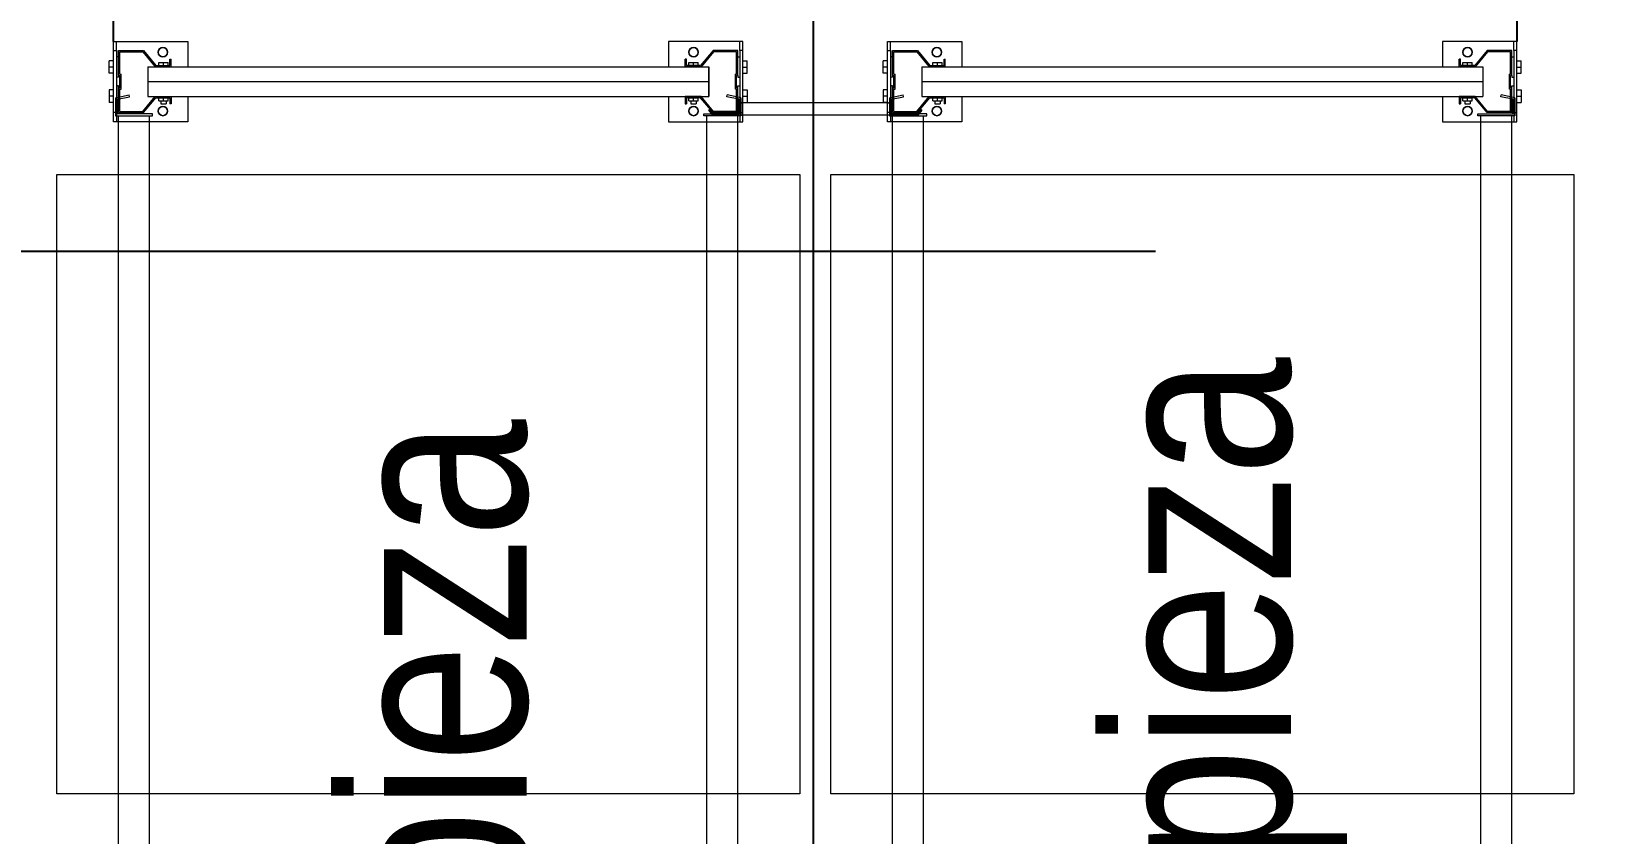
# Model space of a CAD drawing. Header units: metres. Extents: x 0 to 8715937, y -236336 to 216.
# Drawn here: x 121.385 to 123.947, y 66.791 to 68.085 of the extents above; entities that cross this region are included whole.
import ezdxf

# ---------------------------------------------------------------- set-up
doc = ezdxf.new("R2010")
doc.units = ezdxf.units.M
doc.header["$MEASUREMENT"] = 0
doc.linetypes.add('ACAD_ISO10W100', pattern=[18, 12, -3, 0, -3])
for name, color, linetype in [('0-BLOCK-EQUIPAMIENTO', 7, 'Continuous'), ('0-BLOCK-ESTRUCTURA', 7, 'Continuous'), ('AAA BAST', 5, 'Continuous'), ('AAA CONECT', 3, 'Continuous'), ('AAA LARG', 1, 'Continuous'), ('AAA PALLETS', 7, 'Continuous'), ('EJES', 251, 'ACAD_ISO10W100'), ('INSTALACIONES', 165, 'Continuous'), ('TEXTO', 7, 'Continuous')]:
    doc.layers.add(name, color=color, linetype=linetype)
doc.styles.add('AR', font='arial.ttf')

# ---------------------------------------------------------------- blocks, each defined once
blk = doc.blocks.new('DPM-ESTRUCTURA')
at = {"layer": 'EJES', "ltscale": 0.4}
for p, q in [((34.9278, 41.5801), (34.9278, 112.3301)), ((108.48, 67.7301), (16.48, 67.7301))]:
    blk.add_line(p, q, dxfattribs=at)
blk = doc.blocks.new('1A MODULO D FTE')
at = {"layer": 'AAA BAST', "lineweight": 5}
for points in [[(-0.012, 0.415), (-0.012, 0.417), (-0.002, 0.417), (-0.002, 0.44), (-0.026, 0.46), (-0.026, 0.5), (0.014, 0.5), (0.014, 0.498), (0.034, 0.498), (0.034, 0.5), (0.074, 0.5), (0.074, 0.46), (0.05, 0.44), (0.05, 0.417), (0.06, 0.417), (0.06, 0.415), (0.048, 0.415), (0.048, 0.4409), (0.072, 0.4609), (0.072, 0.498), (0.036, 0.498), (0.036, 0.496), (0.012, 0.496), (0.012, 0.498), (-0.024, 0.498), (-0.024, 0.4609), (0, 0.4409), (0, 0.415)], [(-0.012, -0.415), (-0.012, -0.417), (-0.002, -0.417), (-0.002, -0.44), (-0.026, -0.46), (-0.026, -0.5), (0.014, -0.5), (0.014, -0.498), (0.034, -0.498), (0.034, -0.5), (0.074, -0.5), (0.074, -0.46), (0.05, -0.44), (0.05, -0.417), (0.06, -0.417), (0.06, -0.415), (0.048, -0.415), (0.048, -0.4409), (0.072, -0.4609), (0.072, -0.498), (0.036, -0.498), (0.036, -0.496), (0.012, -0.496), (0.012, -0.498), (-0.024, -0.498), (-0.024, -0.4609), (0, -0.4409), (0, -0.415)], [(-0.012, -0.835), (-0.012, -0.833), (-0.002, -0.833), (-0.002, -0.81), (-0.026, -0.79), (-0.026, -0.75), (0.014, -0.75), (0.014, -0.752), (0.034, -0.752), (0.034, -0.75), (0.074, -0.75), (0.074, -0.79), (0.05, -0.81), (0.05, -0.833), (0.06, -0.833), (0.06, -0.835), (0.048, -0.835), (0.048, -0.8091), (0.072, -0.7891), (0.072, -0.752), (0.036, -0.752), (0.036, -0.754), (0.012, -0.754), (0.012, -0.752), (-0.024, -0.752), (-0.024, -0.7891), (0, -0.8091), (0, -0.835)], [(-0.012, -1.665), (-0.012, -1.667), (-0.002, -1.667), (-0.002, -1.69), (-0.026, -1.71), (-0.026, -1.75), (0.014, -1.75), (0.014, -1.748), (0.034, -1.748), (0.034, -1.75), (0.074, -1.75), (0.074, -1.71), (0.05, -1.69), (0.05, -1.667), (0.06, -1.667), (0.06, -1.665), (0.048, -1.665), (0.048, -1.6909), (0.072, -1.7109), (0.072, -1.748), (0.036, -1.748), (0.036, -1.746), (0.012, -1.746), (0.012, -1.748), (-0.024, -1.748), (-0.024, -1.7109), (0, -1.6909), (0, -1.665)]]:
    blk.add_hatch(color=251, dxfattribs=at).paths.add_polyline_path(points)
at = {"layer": 'AAA BAST', "color": 251, "lineweight": 5}
for p, q in [((0.0105, 0.5152), (-0.0095, 0.5152)), ((-0.0095, 0.5082), (-0.0095, 0.5152)), ((0.0005, 0.5082), (0.0005, 0.5152)), ((0.0105, 0.5082), (0.0105, 0.5152)), ((0.0375, 0.5152), (0.0575, 0.5152)), ((0.0375, 0.5082), (0.0375, 0.5152)), ((0.0475, 0.5082), (0.0475, 0.5152)), ((0.0575, 0.5082), (0.0575, 0.5152)), ((-0.041, 0.3882), (-0.041, 0.5082)), ((-0.041, 0.5082), (-0.026, 0.5082)), ((-0.026, 0.5032), (-0.041, 0.5032)), ((-0.026, 0.5032), (-0.026, 0.5082)), ((-0.026, 0.5082), (0.074, 0.5082)), ((0.074, 0.5032), (-0.026, 0.5032)), ((-0.026, 0.5), (0.014, 0.5)), ((-0.026, 0.5), (-0.026, 0.46)), ((-0.024, 0.498), (-0.024, 0.4609)), ((-0.024, 0.498), (0.012, 0.498)), ((-0.016, 0.5), (-0.016, 0.5032)), ((0.012, 0.498), (0.012, 0.496)), ((0.012, 0.496), (0.036, 0.496)), ((0.014, 0.5), (0.014, 0.498)), ((0.014, 0.5), (0.017, 0.5)), ((0.014, 0.498), (0.034, 0.498)), ((0.017, 0.5), (0.017, 0.5032)), ((0.031, 0.5), (0.031, 0.5032)), ((0.064, 0.5032), (0.031, 0.5032)), ((0.034, 0.5), (0.031, 0.5)), ((0.034, 0.5), (0.074, 0.5)), ((0.034, 0.5), (0.034, 0.498)), ((0.036, 0.498), (0.072, 0.498)), ((0.036, 0.498), (0.036, 0.496)), ((0.064, 0.5), (0.064, 0.5032)), ((0.072, 0.498), (0.072, 0.4609)), ((0.074, 0.5082), (0.074, 0.5032)), ((0.074, 0.5082), (0.089, 0.5082)), ((0.074, 0.5032), (0.089, 0.5032)), ((0.074, 0.5), (0.074, 0.46)), ((0.089, 0.5082), (0.089, 0.3882)), ((-0.026, 0.46), (-0.002, 0.44)), ((-0.024, 0.4609), (0, 0.4409)), ((-0.007, 0.436), (-0.002, 0.436)), ((-0.007, 0.421), (-0.007, 0.436)), ((-0.002, 0.44), (-0.002, 0.417)), ((-0.002, 0.421), (-0.002, 0.436)), ((0.024, 0.453), (0, 0.453)), ((0, -0.453), (0, 0.453)), ((0, 0.4409), (0, 0.415)), ((0.048, 0.453), (0.024, 0.453)), ((0.024, -0.453), (0.024, 0.453)), ((0.072, 0.4609), (0.048, 0.4409)), ((0.048, -0.453), (0.048, 0.453)), ((0.048, 0.4409), (0.048, 0.415)), ((0.074, 0.46), (0.05, 0.44)), ((0.05, 0.44), (0.05, 0.417)), ((0.05, 0.436), (0.055, 0.436)), ((0.055, 0.421), (0.055, 0.436)), ((-0.007, 0.4328), (-0.012, 0.4328)), ((-0.012, 0.4243), (-0.012, 0.4328)), ((-0.007, 0.4243), (-0.012, 0.4243)), ((-0.002, 0.417), (-0.012, 0.417)), ((-0.012, 0.415), (-0.012, 0.417)), ((0, 0.415), (-0.012, 0.415)), ((-0.007, 0.4285), (-0.002, 0.4285)), ((-0.007, 0.421), (-0.002, 0.421)), ((0.048, 0.415), (0.06, 0.415)), ((0.05, 0.4285), (0.055, 0.4285)), ((0.05, 0.421), (0.055, 0.421)), ((0.05, 0.417), (0.06, 0.417)), ((0.06, 0.417), (0.06, 0.415)), ((0, 0.3882), (-0.041, 0.3882)), ((0.089, 0.3882), (0.048, 0.3882)), ((0, -0.3882), (-0.041, -0.3882)), ((-0.041, -0.3882), (-0.041, -0.5082)), ((0.089, -0.3882), (0.048, -0.3882)), ((0.089, -0.5082), (0.089, -0.3882)), ((0, -0.415), (-0.012, -0.415)), ((-0.012, -0.415), (-0.012, -0.417)), ((-0.002, -0.417), (-0.012, -0.417)), ((-0.007, -0.4232), (-0.012, -0.4232)), ((-0.012, -0.4317), (-0.012, -0.4232)), ((-0.007, -0.4317), (-0.012, -0.4317)), ((-0.007, -0.4199), (-0.002, -0.4199)), ((-0.007, -0.4349), (-0.007, -0.4199)), ((-0.007, -0.4274), (-0.002, -0.4274)), ((-0.007, -0.4349), (-0.002, -0.4349)), ((-0.002, -0.44), (-0.002, -0.417)), ((-0.002, -0.4349), (-0.002, -0.4199)), ((0, -0.4409), (0, -0.415)), ((0.048, -0.4409), (0.048, -0.415)), ((0.048, -0.415), (0.06, -0.415)), ((0.05, -0.44), (0.05, -0.417)), ((0.05, -0.417), (0.06, -0.417)), ((0.05, -0.4199), (0.055, -0.4199)), ((0.05, -0.4274), (0.055, -0.4274)), ((0.05, -0.4349), (0.055, -0.4349)), ((0.055, -0.4349), (0.055, -0.4199)), ((0.06, -0.417), (0.06, -0.415)), ((-0.026, -0.46), (-0.002, -0.44)), ((-0.026, -0.5), (-0.026, -0.46)), ((-0.024, -0.4609), (0, -0.4409)), ((-0.024, -0.498), (-0.024, -0.4609)), ((0.024, -0.453), (0, -0.453)), ((0.048, -0.453), (0.024, -0.453)), ((0.072, -0.4609), (0.048, -0.4409)), ((0.074, -0.46), (0.05, -0.44)), ((0.072, -0.498), (0.072, -0.4609)), ((0.074, -0.5), (0.074, -0.46)), ((-0.026, -0.5032), (-0.041, -0.5032)), ((-0.041, -0.5082), (-0.026, -0.5082)), ((-0.026, -0.5), (0.014, -0.5)), ((0.074, -0.5032), (-0.026, -0.5032)), ((-0.026, -0.5032), (-0.026, -0.5082)), ((-0.026, -0.5082), (0.074, -0.5082)), ((-0.024, -0.498), (0.012, -0.498)), ((-0.016, -0.5), (-0.016, -0.5032)), ((-0.0095, -0.5082), (-0.0095, -0.5152)), ((0.0005, -0.5082), (0.0005, -0.5152)), ((0.0105, -0.5082), (0.0105, -0.5152)), ((0.012, -0.498), (0.012, -0.496)), ((0.012, -0.496), (0.036, -0.496)), ((0.014, -0.498), (0.034, -0.498)), ((0.014, -0.5), (0.014, -0.498)), ((0.014, -0.5), (0.017, -0.5)), ((0.017, -0.5), (0.017, -0.5032)), ((0.031, -0.5), (0.031, -0.5032)), ((0.034, -0.5), (0.031, -0.5)), ((0.064, -0.5032), (0.031, -0.5032)), ((0.034, -0.5), (0.034, -0.498)), ((0.034, -0.5), (0.074, -0.5)), ((0.036, -0.498), (0.036, -0.496)), ((0.036, -0.498), (0.072, -0.498)), ((0.0375, -0.5082), (0.0375, -0.5152)), ((0.0475, -0.5082), (0.0475, -0.5152)), ((0.0575, -0.5082), (0.0575, -0.5152)), ((0.064, -0.5), (0.064, -0.5032)), ((0.074, -0.5082), (0.074, -0.5032)), ((0.074, -0.5032), (0.089, -0.5032)), ((0.074, -0.5082), (0.089, -0.5082)), ((0.0105, -0.5152), (-0.0095, -0.5152)), ((0.0375, -0.5152), (0.0575, -0.5152)), ((-0.041, -0.8618), (-0.041, -0.7418)), ((-0.041, -0.7418), (-0.026, -0.7418)), ((-0.026, -0.7468), (-0.026, -0.7418)), ((-0.026, -0.7418), (0.074, -0.7418)), ((0.0105, -0.7348), (-0.0095, -0.7348)), ((-0.0095, -0.7418), (-0.0095, -0.7348)), ((0.0005, -0.7418), (0.0005, -0.7348)), ((0.0105, -0.7418), (0.0105, -0.7348)), ((0.0375, -0.7348), (0.0575, -0.7348)), ((0.0375, -0.7418), (0.0375, -0.7348)), ((0.0475, -0.7418), (0.0475, -0.7348)), ((0.0575, -0.7418), (0.0575, -0.7348)), ((0.074, -0.7418), (0.074, -0.7468)), ((0.074, -0.7418), (0.089, -0.7418)), ((0.089, -0.7418), (0.089, -0.8618)), ((-0.026, -0.7468), (-0.041, -0.7468)), ((0.074, -0.7468), (-0.026, -0.7468)), ((-0.026, -0.75), (0.014, -0.75)), ((-0.026, -0.75), (-0.026, -0.79)), ((-0.024, -0.752), (-0.024, -0.7891)), ((-0.024, -0.752), (0.012, -0.752)), ((-0.016, -0.75), (-0.016, -0.7468)), ((0.012, -0.752), (0.012, -0.754)), ((0.012, -0.754), (0.036, -0.754)), ((0.014, -0.75), (0.014, -0.752)), ((0.014, -0.75), (0.017, -0.75)), ((0.014, -0.752), (0.034, -0.752)), ((0.017, -0.75), (0.017, -0.7468)), ((0.031, -0.75), (0.031, -0.7468)), ((0.064, -0.7468), (0.031, -0.7468)), ((0.034, -0.75), (0.031, -0.75)), ((0.034, -0.75), (0.074, -0.75)), ((0.034, -0.75), (0.034, -0.752)), ((0.036, -0.752), (0.072, -0.752)), ((0.036, -0.752), (0.036, -0.754)), ((0.064, -0.75), (0.064, -0.7468)), ((0.072, -0.752), (0.072, -0.7891)), ((0.074, -0.7468), (0.089, -0.7468)), ((0.074, -0.75), (0.074, -0.79)), ((-0.026, -0.79), (-0.002, -0.81)), ((-0.024, -0.7891), (0, -0.8091)), ((0.072, -0.7891), (0.048, -0.8091)), ((0.074, -0.79), (0.05, -0.81)), ((-0.007, -0.8172), (-0.012, -0.8172)), ((-0.012, -0.8257), (-0.012, -0.8172)), ((-0.007, -0.814), (-0.002, -0.814)), ((-0.007, -0.829), (-0.007, -0.814)), ((-0.002, -0.81), (-0.002, -0.833)), ((-0.002, -0.829), (-0.002, -0.814)), ((0.024, -0.797), (0, -0.797)), ((0, -1.703), (0, -0.797)), ((0, -0.8091), (0, -0.835)), ((0.048, -0.797), (0.024, -0.797)), ((0.024, -1.703), (0.024, -0.797)), ((0.048, -1.703), (0.048, -0.797)), ((0.048, -0.8091), (0.048, -0.835)), ((0.05, -0.81), (0.05, -0.833)), ((0.05, -0.814), (0.055, -0.814)), ((0.055, -0.829), (0.055, -0.814)), ((-0.007, -0.8257), (-0.012, -0.8257)), ((-0.002, -0.833), (-0.012, -0.833)), ((-0.012, -0.835), (-0.012, -0.833)), ((0, -0.835), (-0.012, -0.835)), ((-0.007, -0.8215), (-0.002, -0.8215)), ((-0.007, -0.829), (-0.002, -0.829)), ((0.048, -0.835), (0.06, -0.835)), ((0.05, -0.8215), (0.055, -0.8215)), ((0.05, -0.829), (0.055, -0.829)), ((0.05, -0.833), (0.06, -0.833)), ((0.06, -0.833), (0.06, -0.835)), ((0, -0.8618), (-0.041, -0.8618)), ((0.089, -0.8618), (0.048, -0.8618)), ((0, -1.6382), (-0.041, -1.6382)), ((-0.041, -1.6382), (-0.041, -1.7582)), ((0.089, -1.6382), (0.048, -1.6382)), ((0.089, -1.7582), (0.089, -1.6382)), ((0, -1.665), (-0.012, -1.665)), ((-0.012, -1.665), (-0.012, -1.667)), ((0, -1.6909), (0, -1.665)), ((0.048, -1.6909), (0.048, -1.665)), ((0.048, -1.665), (0.06, -1.665)), ((0.06, -1.667), (0.06, -1.665)), ((-0.026, -1.71), (-0.002, -1.69)), ((-0.024, -1.7109), (0, -1.6909)), ((-0.002, -1.667), (-0.012, -1.667)), ((-0.007, -1.6732), (-0.012, -1.6732)), ((-0.012, -1.6817), (-0.012, -1.6732)), ((-0.007, -1.6817), (-0.012, -1.6817)), ((-0.007, -1.6699), (-0.002, -1.6699)), ((-0.007, -1.6849), (-0.007, -1.6699)), ((-0.007, -1.6774), (-0.002, -1.6774)), ((-0.007, -1.6849), (-0.002, -1.6849)), ((-0.002, -1.69), (-0.002, -1.667)), ((-0.002, -1.6849), (-0.002, -1.6699)), ((0.072, -1.7109), (0.048, -1.6909)), ((0.05, -1.69), (0.05, -1.667)), ((0.05, -1.667), (0.06, -1.667)), ((0.05, -1.6699), (0.055, -1.6699)), ((0.05, -1.6774), (0.055, -1.6774)), ((0.05, -1.6849), (0.055, -1.6849)), ((0.074, -1.71), (0.05, -1.69)), ((0.055, -1.6849), (0.055, -1.6699)), ((-0.026, -1.75), (-0.026, -1.71)), ((-0.024, -1.748), (-0.024, -1.7109)), ((0.024, -1.703), (0, -1.703)), ((0.048, -1.703), (0.024, -1.703)), ((0.072, -1.748), (0.072, -1.7109)), ((0.074, -1.75), (0.074, -1.71)), ((-0.026, -1.7532), (-0.041, -1.7532)), ((-0.041, -1.7582), (-0.026, -1.7582)), ((-0.026, -1.75), (0.014, -1.75)), ((0.074, -1.7532), (-0.026, -1.7532)), ((-0.026, -1.7532), (-0.026, -1.7582)), ((-0.026, -1.7582), (0.074, -1.7582)), ((-0.024, -1.748), (0.012, -1.748)), ((-0.016, -1.75), (-0.016, -1.7532)), ((-0.0095, -1.7582), (-0.0095, -1.7652)), ((0.0105, -1.7652), (-0.0095, -1.7652)), ((0.0005, -1.7582), (0.0005, -1.7652)), ((0.0105, -1.7582), (0.0105, -1.7652)), ((0.012, -1.748), (0.012, -1.746)), ((0.012, -1.746), (0.036, -1.746)), ((0.014, -1.748), (0.034, -1.748)), ((0.014, -1.75), (0.014, -1.748)), ((0.014, -1.75), (0.017, -1.75)), ((0.017, -1.75), (0.017, -1.7532)), ((0.031, -1.75), (0.031, -1.7532)), ((0.034, -1.75), (0.031, -1.75)), ((0.064, -1.7532), (0.031, -1.7532)), ((0.034, -1.75), (0.034, -1.748)), ((0.034, -1.75), (0.074, -1.75)), ((0.036, -1.748), (0.036, -1.746)), ((0.036, -1.748), (0.072, -1.748)), ((0.0375, -1.7582), (0.0375, -1.7652)), ((0.0375, -1.7652), (0.0575, -1.7652)), ((0.0475, -1.7582), (0.0475, -1.7652)), ((0.0575, -1.7582), (0.0575, -1.7652)), ((0.064, -1.75), (0.064, -1.7532)), ((0.074, -1.7582), (0.074, -1.7532)), ((0.074, -1.7532), (0.089, -1.7532)), ((0.074, -1.7582), (0.089, -1.7582))]:
    blk.add_line(p, q, dxfattribs=at)
for centre in [(-0.0235, 0.4285), (0.0715, 0.4285), (-0.0235, -0.4285), (0.0715, -0.4285), (-0.0235, -0.8215), (0.0715, -0.8215), (-0.0235, -1.6785), (0.0715, -1.6785)]:
    blk.add_circle(centre, 0.0075, dxfattribs=at)
at = {"layer": 'AAA CONECT', "color": 251, "lineweight": 5}
for p, q in [((-0.0223, -0.4527), (-0.03, -0.4591)), ((-0.021, -0.4542), (-0.028, -0.46)), ((-0.028, -0.5016), (-0.028, -0.46)), ((-0.0223, -0.4527), (-0.021, -0.4542)), ((-0.028, -0.5016), (-0.015, -0.5016)), ((-0.01, -0.5066), (-0.015, -0.5016)), ((-0.028, -0.7484), (-0.028, -0.79)), ((-0.028, -0.7484), (-0.015, -0.7484)), ((-0.01, -0.7434), (-0.015, -0.7484)), ((-0.0223, -0.7973), (-0.03, -0.7909)), ((-0.021, -0.7958), (-0.028, -0.79)), ((-0.0223, -0.7973), (-0.021, -0.7958))]:
    blk.add_line(p, q, dxfattribs=at)
at = {"layer": 'AAA CONECT', "color": 251, "lineweight": 5, "ltscale": 0.21}
for p, q in [((-0.03, -0.4591), (-0.03, -0.7909)), ((-0.01, -0.5066), (-0.01, -0.7434))]:
    blk.add_line(p, q, dxfattribs=at)
at = {"layer": 'AAA LARG', "color": 251, "lineweight": 5}
for p, q in [((-2.321, 0.5), (-0.031, 0.5)), ((-0.002, 0.505), (-0.031, 0.505)), ((-0.031, 0.505), (-0.031, 0.445)), ((-0.0278, 0.445), (-0.0278, 0.5018)), ((-0.0278, 0.5018), (-0.0046, 0.5018)), ((-0.0046, 0.5018), (-0.0004, 0.4822)), ((-0.002, 0.505), (0.0027, 0.4829)), ((-0.0004, 0.4822), (0.0027, 0.4829)), ((-2.321, 0.45), (-0.031, 0.45)), ((-0.031, 0.445), (-0.0278, 0.445)), ((-2.321, -0.45), (-0.031, -0.45)), ((-0.031, -0.505), (-0.031, -0.445)), ((-0.031, -0.445), (-0.0278, -0.445)), ((-0.0278, -0.445), (-0.0278, -0.5018)), ((-0.0046, -0.5018), (-0.0004, -0.4822)), ((-0.002, -0.505), (0.0027, -0.4829)), ((-0.0004, -0.4822), (0.0027, -0.4829)), ((-2.321, -0.5), (-0.031, -0.5)), ((-0.002, -0.505), (-0.031, -0.505)), ((-0.0278, -0.5018), (-0.0046, -0.5018)), ((-2.321, -0.75), (-0.031, -0.75)), ((-0.002, -0.745), (-0.031, -0.745)), ((-0.031, -0.745), (-0.031, -0.805)), ((-0.0278, -0.805), (-0.0278, -0.7482)), ((-0.0278, -0.7482), (-0.0046, -0.7482)), ((-0.0046, -0.7482), (-0.0004, -0.7678)), ((-0.002, -0.745), (0.0027, -0.7671)), ((-0.0004, -0.7678), (0.0027, -0.7671)), ((-2.321, -0.8), (-0.031, -0.8)), ((-0.031, -0.805), (-0.0278, -0.805)), ((-2.321, -1.7), (-0.031, -1.7)), ((-0.031, -1.755), (-0.031, -1.695)), ((-0.031, -1.695), (-0.0278, -1.695)), ((-0.0278, -1.695), (-0.0278, -1.7518)), ((-0.0046, -1.7518), (-0.0004, -1.7322)), ((-0.002, -1.755), (0.0027, -1.7329)), ((-0.0004, -1.7322), (0.0027, -1.7329)), ((-2.321, -1.75), (-0.031, -1.75)), ((-0.002, -1.755), (-0.031, -1.755)), ((-0.0278, -1.7518), (-0.0046, -1.7518))]:
    blk.add_line(p, q, dxfattribs=at)
at = {"layer": 'AAA PALLETS', "color": 251, "lineweight": 5, "ltscale": 0.21}
for p, q in [((-0.126, 0.6), (-1.126, 0.6)), ((-1.126, 0.6), (-1.126, -0.6)), ((-0.126, -0.6), (-0.126, 0.6)), ((-1.126, -0.6), (-0.126, -0.6)), ((-0.126, -0.65), (-1.126, -0.65)), ((-1.126, -0.65), (-1.126, -1.85)), ((-0.126, -1.85), (-0.126, -0.65)), ((-1.126, -1.85), (-0.126, -1.85))]:
    blk.add_line(p, q, dxfattribs=at)
blk = doc.blocks.new('DPM-EQUIPAMIENTO')
at = {"layer": 'INSTALACIONES', "ltscale": 0.1}
for p, q in [((33.7974, 68.0693), (33.7974, 69.0693)), ((36.0638, 69.0693), (36.0638, 68.0693))]:
    blk.add_line(p, q, dxfattribs=at)
at = {"layer": 'AAA BAST', "xscale": -1, "rotation": 270}
blk.add_blockref('1A MODULO D FTE', (35.5556, 67.9803), dxfattribs=at)

msp = doc.modelspace()

# ---------------------------------------------------------------- hatches: boundary and pattern name
at = {"layer": 'AAA BAST', "lineweight": 5}
for points in [[(121.6106, 67.9683), (121.6086, 67.9683), (121.6086, 67.9783), (121.5856, 67.9783), (121.5656, 67.9543), (121.5256, 67.9543), (121.5256, 67.9943), (121.5276, 67.9943), (121.5276, 68.0143), (121.5256, 68.0143), (121.5256, 68.0543), (121.5656, 68.0543), (121.5856, 68.0303), (121.6086, 68.0303), (121.6086, 68.0403), (121.6106, 68.0403), (121.6106, 68.0283), (121.5846, 68.0283), (121.5646, 68.0523), (121.5276, 68.0523), (121.5276, 68.0163), (121.5296, 68.0163), (121.5296, 67.9923), (121.5276, 67.9923), (121.5276, 67.9563), (121.5646, 67.9563), (121.5846, 67.9803), (121.6106, 67.9803)], [(122.4406, 67.9683), (122.4426, 67.9683), (122.4426, 67.9783), (122.4656, 67.9783), (122.4856, 67.9543), (122.5256, 67.9543), (122.5256, 67.9943), (122.5236, 67.9943), (122.5236, 68.0143), (122.5256, 68.0143), (122.5256, 68.0543), (122.4856, 68.0543), (122.4656, 68.0303), (122.4426, 68.0303), (122.4426, 68.0403), (122.4406, 68.0403), (122.4406, 68.0283), (122.4665, 68.0283), (122.4865, 68.0523), (122.5236, 68.0523), (122.5236, 68.0163), (122.5216, 68.0163), (122.5216, 67.9923), (122.5236, 67.9923), (122.5236, 67.9563), (122.4865, 67.9563), (122.4665, 67.9803), (122.4406, 67.9803)], [(122.8606, 67.9683), (122.8586, 67.9683), (122.8586, 67.9783), (122.8356, 67.9783), (122.8156, 67.9543), (122.7756, 67.9543), (122.7756, 67.9943), (122.7776, 67.9943), (122.7776, 68.0143), (122.7756, 68.0143), (122.7756, 68.0543), (122.8156, 68.0543), (122.8356, 68.0303), (122.8586, 68.0303), (122.8586, 68.0403), (122.8606, 68.0403), (122.8606, 68.0283), (122.8346, 68.0283), (122.8146, 68.0523), (122.7776, 68.0523), (122.7776, 68.0163), (122.7796, 68.0163), (122.7796, 67.9923), (122.7776, 67.9923), (122.7776, 67.9563), (122.8146, 67.9563), (122.8346, 67.9803), (122.8606, 67.9803)], [(123.6906, 67.9683), (123.6926, 67.9683), (123.6926, 67.9783), (123.7156, 67.9783), (123.7356, 67.9543), (123.7756, 67.9543), (123.7756, 67.9943), (123.7736, 67.9943), (123.7736, 68.0143), (123.7756, 68.0143), (123.7756, 68.0543), (123.7356, 68.0543), (123.7156, 68.0303), (123.6926, 68.0303), (123.6926, 68.0403), (123.6906, 68.0403), (123.6906, 68.0283), (123.7165, 68.0283), (123.7365, 68.0523), (123.7736, 68.0523), (123.7736, 68.0163), (123.7716, 68.0163), (123.7716, 67.9923), (123.7736, 67.9923), (123.7736, 67.9563), (123.7365, 67.9563), (123.7165, 67.9803), (123.6906, 67.9803)]]:
    msp.add_hatch(color=251, dxfattribs=at).paths.add_polyline_path(points)

# ---------------------------------------------------------------- linework, layer by layer
at = {"layer": 'AAA BAST', "color": 251, "lineweight": 5}
for p, q in [((121.5174, 68.0543), (121.5174, 68.0693)), ((121.5174, 68.0693), (121.6374, 68.0693)), ((121.5174, 67.9543), (121.5174, 68.0543)), ((121.5174, 68.0543), (121.5224, 68.0543)), ((121.5224, 68.0543), (121.5224, 68.0693)), ((121.5224, 68.0543), (121.5224, 67.9543)), ((121.5256, 68.0143), (121.5256, 68.0543)), ((121.5256, 68.0543), (121.5656, 68.0543)), ((121.5276, 68.0523), (121.5646, 68.0523)), ((121.5276, 68.0163), (121.5276, 68.0523)), ((121.5646, 68.0523), (121.5846, 68.0283)), ((121.5656, 68.0543), (121.5856, 68.0303)), ((121.6374, 68.0693), (121.6374, 68.0283)), ((122.5338, 68.0693), (122.4138, 68.0693)), ((122.4138, 68.0693), (122.4138, 68.0283)), ((122.4856, 68.0543), (122.4656, 68.0303)), ((122.4865, 68.0523), (122.4665, 68.0283)), ((122.5256, 68.0543), (122.4856, 68.0543)), ((122.5236, 68.0523), (122.4865, 68.0523)), ((122.5236, 68.0163), (122.5236, 68.0523)), ((122.5256, 68.0143), (122.5256, 68.0543)), ((122.5288, 68.0543), (122.5288, 68.0693)), ((122.5288, 68.0543), (122.5288, 67.9543)), ((122.5338, 68.0543), (122.5288, 68.0543)), ((122.5338, 68.0543), (122.5338, 68.0693)), ((122.5338, 67.9543), (122.5338, 68.0543)), ((122.7674, 68.0543), (122.7674, 68.0693)), ((122.7674, 68.0693), (122.8874, 68.0693)), ((122.7674, 67.9543), (122.7674, 68.0543)), ((122.7674, 68.0543), (122.7724, 68.0543)), ((122.7724, 68.0543), (122.7724, 68.0693)), ((122.7724, 68.0543), (122.7724, 67.9543)), ((122.7756, 68.0143), (122.7756, 68.0543)), ((122.7756, 68.0543), (122.8156, 68.0543)), ((122.7776, 68.0523), (122.8146, 68.0523)), ((122.7776, 68.0163), (122.7776, 68.0523)), ((122.8146, 68.0523), (122.8346, 68.0283)), ((122.8156, 68.0543), (122.8356, 68.0303)), ((122.8874, 68.0693), (122.8874, 68.0283)), ((123.7838, 68.0693), (123.6638, 68.0693)), ((123.6638, 68.0693), (123.6638, 68.0283)), ((123.7356, 68.0543), (123.7156, 68.0303)), ((123.7365, 68.0523), (123.7165, 68.0283)), ((123.7756, 68.0543), (123.7356, 68.0543)), ((123.7736, 68.0523), (123.7365, 68.0523)), ((123.7736, 68.0163), (123.7736, 68.0523)), ((123.7756, 68.0143), (123.7756, 68.0543)), ((123.7788, 68.0543), (123.7788, 68.0693)), ((123.7788, 68.0543), (123.7788, 67.9543)), ((123.7838, 68.0543), (123.7788, 68.0543)), ((123.7838, 68.0543), (123.7838, 68.0693)), ((123.7838, 67.9543), (123.7838, 68.0543)), ((121.5104, 68.0178), (121.5104, 68.0378)), ((121.5174, 68.0378), (121.5104, 68.0378)), ((121.5174, 68.0278), (121.5104, 68.0278)), ((121.5256, 68.0443), (121.5224, 68.0443)), ((121.5224, 68.0443), (121.5224, 68.0113)), ((121.5726, 68.0283), (121.5726, 68.0043)), ((121.5726, 68.0283), (122.4785, 68.0283)), ((121.5846, 68.0283), (121.6106, 68.0283)), ((121.5856, 68.0303), (121.6086, 68.0303)), ((121.5906, 68.0303), (121.5906, 68.0353)), ((121.5906, 68.0353), (121.6056, 68.0353)), ((121.5981, 68.0303), (121.5981, 68.0353)), ((121.6056, 68.0303), (121.6056, 68.0353)), ((121.6086, 68.0303), (121.6086, 68.0403)), ((121.6086, 68.0403), (121.6106, 68.0403)), ((121.6106, 68.0283), (121.6106, 68.0403)), ((122.4406, 68.0283), (122.4406, 68.0403)), ((122.4426, 68.0403), (122.4406, 68.0403)), ((122.4665, 68.0283), (122.4406, 68.0283)), ((122.4426, 68.0303), (122.4426, 68.0403)), ((122.4656, 68.0303), (122.4426, 68.0303)), ((122.4466, 68.0303), (122.4466, 68.0353)), ((122.4466, 68.0353), (122.4616, 68.0353)), ((122.4541, 68.0303), (122.4541, 68.0353)), ((122.4616, 68.0303), (122.4616, 68.0353)), ((122.4785, 68.0283), (122.4785, 68.0043)), ((122.5256, 68.0443), (122.5288, 68.0443)), ((122.5288, 68.0443), (122.5288, 68.0113)), ((122.5338, 68.0378), (122.5408, 68.0378)), ((122.5338, 68.0278), (122.5408, 68.0278)), ((122.5408, 68.0178), (122.5408, 68.0378)), ((122.7604, 68.0178), (122.7604, 68.0378)), ((122.7674, 68.0378), (122.7604, 68.0378)), ((122.7674, 68.0278), (122.7604, 68.0278)), ((122.7756, 68.0443), (122.7724, 68.0443)), ((122.7724, 68.0443), (122.7724, 68.0113)), ((122.8226, 68.0283), (122.8226, 68.0043)), ((122.8226, 68.0283), (123.7285, 68.0283)), ((122.8346, 68.0283), (122.8606, 68.0283)), ((122.8356, 68.0303), (122.8586, 68.0303)), ((122.8406, 68.0303), (122.8406, 68.0353)), ((122.8406, 68.0353), (122.8556, 68.0353)), ((122.8481, 68.0303), (122.8481, 68.0353)), ((122.8556, 68.0303), (122.8556, 68.0353)), ((122.8586, 68.0303), (122.8586, 68.0403)), ((122.8586, 68.0403), (122.8606, 68.0403)), ((122.8606, 68.0283), (122.8606, 68.0403)), ((123.6906, 68.0283), (123.6906, 68.0403)), ((123.6926, 68.0403), (123.6906, 68.0403)), ((123.7165, 68.0283), (123.6906, 68.0283)), ((123.6926, 68.0303), (123.6926, 68.0403)), ((123.7156, 68.0303), (123.6926, 68.0303)), ((123.6966, 68.0303), (123.6966, 68.0353)), ((123.6966, 68.0353), (123.7116, 68.0353)), ((123.7041, 68.0303), (123.7041, 68.0353)), ((123.7116, 68.0303), (123.7116, 68.0353)), ((123.7285, 68.0283), (123.7285, 68.0043)), ((123.7756, 68.0443), (123.7788, 68.0443)), ((123.7788, 68.0443), (123.7788, 68.0113)), ((123.7838, 68.0378), (123.7908, 68.0378)), ((123.7838, 68.0278), (123.7908, 68.0278)), ((123.7908, 68.0178), (123.7908, 68.0378)), ((121.5174, 68.0178), (121.5104, 68.0178)), ((121.5256, 68.0113), (121.5224, 68.0113)), ((121.5256, 68.0143), (121.5276, 68.0143)), ((121.5256, 68.0143), (121.5256, 68.0113)), ((121.5276, 68.0163), (121.5296, 68.0163)), ((121.5276, 67.9943), (121.5276, 68.0143)), ((121.5296, 67.9923), (121.5296, 68.0163)), ((121.5726, 68.0043), (121.5726, 67.9803)), ((121.5726, 68.0043), (122.4785, 68.0043)), ((122.4785, 68.0043), (122.4785, 67.9803)), ((122.5236, 68.0163), (122.5216, 68.0163)), ((122.5216, 67.9923), (122.5216, 68.0163)), ((122.5236, 67.9943), (122.5236, 68.0143)), ((122.5256, 68.0143), (122.5236, 68.0143)), ((122.5256, 68.0143), (122.5256, 68.0113)), ((122.5256, 68.0113), (122.5288, 68.0113)), ((122.5338, 68.0178), (122.5408, 68.0178)), ((122.7674, 68.0178), (122.7604, 68.0178)), ((122.7756, 68.0113), (122.7724, 68.0113)), ((122.7756, 68.0143), (122.7776, 68.0143)), ((122.7756, 68.0143), (122.7756, 68.0113)), ((122.7776, 68.0163), (122.7796, 68.0163)), ((122.7776, 67.9943), (122.7776, 68.0143)), ((122.7796, 67.9923), (122.7796, 68.0163)), ((122.8226, 68.0043), (122.8226, 67.9803)), ((122.8226, 68.0043), (123.7285, 68.0043)), ((123.7285, 68.0043), (123.7285, 67.9803)), ((123.7736, 68.0163), (123.7716, 68.0163)), ((123.7716, 67.9923), (123.7716, 68.0163)), ((123.7736, 67.9943), (123.7736, 68.0143)), ((123.7756, 68.0143), (123.7736, 68.0143)), ((123.7756, 68.0143), (123.7756, 68.0113)), ((123.7756, 68.0113), (123.7788, 68.0113)), ((123.7838, 68.0178), (123.7908, 68.0178)), ((121.5104, 67.9908), (121.5104, 67.9708)), ((121.5174, 67.9908), (121.5104, 67.9908)), ((121.5174, 67.9808), (121.5104, 67.9808)), ((121.5256, 67.9973), (121.5224, 67.9973)), ((121.5256, 67.9943), (121.5256, 67.9973)), ((121.5256, 67.9543), (121.5256, 67.9943)), ((121.5256, 67.9943), (121.5276, 67.9943)), ((121.5276, 67.9563), (121.5276, 67.9923)), ((121.5276, 67.9923), (121.5296, 67.9923)), ((121.5646, 67.9563), (121.5846, 67.9803)), ((121.5656, 67.9543), (121.5856, 67.9783)), ((121.5726, 67.9803), (122.4785, 67.9803)), ((121.5846, 67.9803), (121.6106, 67.9803)), ((121.5856, 67.9783), (121.6086, 67.9783)), ((121.5906, 67.9733), (121.5906, 67.9783)), ((121.5906, 67.9783), (121.6056, 67.9783)), ((121.5981, 67.9733), (121.5981, 67.9783)), ((121.6056, 67.9733), (121.6056, 67.9783)), ((121.6086, 67.9783), (121.6086, 67.9683)), ((121.6106, 67.9803), (121.6106, 67.9683)), ((121.6374, 67.9803), (121.6374, 67.9393)), ((122.4138, 67.9803), (122.4138, 67.9393)), ((122.4665, 67.9803), (122.4406, 67.9803)), ((122.4406, 67.9803), (122.4406, 67.9683)), ((122.4656, 67.9783), (122.4426, 67.9783)), ((122.4426, 67.9783), (122.4426, 67.9683)), ((122.4466, 67.9733), (122.4466, 67.9783)), ((122.4466, 67.9783), (122.4616, 67.9783)), ((122.4541, 67.9733), (122.4541, 67.9783)), ((122.4616, 67.9733), (122.4616, 67.9783)), ((122.4856, 67.9543), (122.4656, 67.9783)), ((122.4865, 67.9563), (122.4665, 67.9803)), ((122.5236, 67.9923), (122.5216, 67.9923)), ((122.5256, 67.9943), (122.5236, 67.9943)), ((122.5236, 67.9563), (122.5236, 67.9923)), ((122.5256, 67.9973), (122.5288, 67.9973)), ((122.5256, 67.9943), (122.5256, 67.9973)), ((122.5256, 67.9543), (122.5256, 67.9943)), ((122.5338, 67.9908), (122.5408, 67.9908)), ((122.5338, 67.9808), (122.5408, 67.9808)), ((122.5408, 67.9908), (122.5408, 67.9708)), ((122.7604, 67.9908), (122.7604, 67.9708)), ((122.7674, 67.9908), (122.7604, 67.9908)), ((122.7674, 67.9808), (122.7604, 67.9808)), ((122.7756, 67.9973), (122.7724, 67.9973)), ((122.7756, 67.9943), (122.7756, 67.9973)), ((122.7756, 67.9543), (122.7756, 67.9943)), ((122.7756, 67.9943), (122.7776, 67.9943)), ((122.7776, 67.9563), (122.7776, 67.9923)), ((122.7776, 67.9923), (122.7796, 67.9923)), ((122.8146, 67.9563), (122.8346, 67.9803)), ((122.8156, 67.9543), (122.8356, 67.9783)), ((122.8226, 67.9803), (123.7285, 67.9803)), ((122.8346, 67.9803), (122.8606, 67.9803)), ((122.8356, 67.9783), (122.8586, 67.9783)), ((122.8406, 67.9733), (122.8406, 67.9783)), ((122.8406, 67.9783), (122.8556, 67.9783)), ((122.8481, 67.9733), (122.8481, 67.9783)), ((122.8556, 67.9733), (122.8556, 67.9783)), ((122.8586, 67.9783), (122.8586, 67.9683)), ((122.8606, 67.9803), (122.8606, 67.9683)), ((122.8874, 67.9803), (122.8874, 67.9393)), ((123.6638, 67.9803), (123.6638, 67.9393)), ((123.7165, 67.9803), (123.6906, 67.9803)), ((123.6906, 67.9803), (123.6906, 67.9683)), ((123.7156, 67.9783), (123.6926, 67.9783)), ((123.6926, 67.9783), (123.6926, 67.9683)), ((123.6966, 67.9733), (123.6966, 67.9783)), ((123.6966, 67.9783), (123.7116, 67.9783)), ((123.7041, 67.9733), (123.7041, 67.9783)), ((123.7116, 67.9733), (123.7116, 67.9783)), ((123.7356, 67.9543), (123.7156, 67.9783)), ((123.7365, 67.9563), (123.7165, 67.9803)), ((123.7736, 67.9923), (123.7716, 67.9923)), ((123.7756, 67.9943), (123.7736, 67.9943)), ((123.7736, 67.9563), (123.7736, 67.9923)), ((123.7756, 67.9973), (123.7788, 67.9973)), ((123.7756, 67.9943), (123.7756, 67.9973)), ((123.7756, 67.9543), (123.7756, 67.9943)), ((123.7838, 67.9908), (123.7908, 67.9908)), ((123.7838, 67.9808), (123.7908, 67.9808)), ((123.7908, 67.9908), (123.7908, 67.9708)), ((121.5174, 67.9708), (121.5104, 67.9708)), ((121.5224, 67.9543), (121.5174, 67.9543)), ((121.5174, 67.9393), (121.5174, 67.9543)), ((121.5256, 67.9643), (121.5224, 67.9643)), ((121.5224, 67.9543), (121.5224, 67.9393)), ((121.5256, 67.9543), (121.5656, 67.9543)), ((121.5276, 67.9563), (121.5646, 67.9563)), ((121.5906, 67.9733), (121.6056, 67.9733)), ((121.5939, 67.9733), (121.5939, 67.9683)), ((121.5939, 67.9683), (121.6024, 67.9683)), ((121.6024, 67.9733), (121.6024, 67.9683)), ((121.6106, 67.9683), (121.6086, 67.9683)), ((122.4406, 67.9683), (122.4426, 67.9683)), ((122.4466, 67.9733), (122.4616, 67.9733)), ((122.4498, 67.9733), (122.4498, 67.9683)), ((122.4498, 67.9683), (122.4583, 67.9683)), ((122.4583, 67.9733), (122.4583, 67.9683)), ((122.5256, 67.9543), (122.4856, 67.9543)), ((122.5236, 67.9563), (122.4865, 67.9563)), ((122.5256, 67.9643), (122.5288, 67.9643)), ((122.5288, 67.9543), (122.5338, 67.9543)), ((122.5288, 67.9543), (122.5288, 67.9393)), ((122.5338, 67.9708), (122.5408, 67.9708)), ((122.5338, 67.9393), (122.5338, 67.9543)), ((122.7674, 67.9708), (122.7604, 67.9708)), ((122.7724, 67.9543), (122.7674, 67.9543)), ((122.7674, 67.9393), (122.7674, 67.9543)), ((122.7756, 67.9643), (122.7724, 67.9643)), ((122.7724, 67.9543), (122.7724, 67.9393)), ((122.7756, 67.9543), (122.8156, 67.9543)), ((122.7776, 67.9563), (122.8146, 67.9563)), ((122.8406, 67.9733), (122.8556, 67.9733)), ((122.8439, 67.9733), (122.8439, 67.9683)), ((122.8439, 67.9683), (122.8524, 67.9683)), ((122.8524, 67.9733), (122.8524, 67.9683)), ((122.8606, 67.9683), (122.8586, 67.9683)), ((123.6906, 67.9683), (123.6926, 67.9683)), ((123.6966, 67.9733), (123.7116, 67.9733)), ((123.6998, 67.9733), (123.6998, 67.9683)), ((123.6998, 67.9683), (123.7083, 67.9683)), ((123.7083, 67.9733), (123.7083, 67.9683)), ((123.7756, 67.9543), (123.7356, 67.9543)), ((123.7736, 67.9563), (123.7365, 67.9563)), ((123.7756, 67.9643), (123.7788, 67.9643)), ((123.7788, 67.9543), (123.7838, 67.9543)), ((123.7788, 67.9543), (123.7788, 67.9393)), ((123.7838, 67.9708), (123.7908, 67.9708)), ((123.7838, 67.9393), (123.7838, 67.9543)), ((121.6374, 67.9393), (121.5174, 67.9393)), ((122.4138, 67.9393), (122.5338, 67.9393)), ((122.8874, 67.9393), (122.7674, 67.9393)), ((123.6638, 67.9393), (123.7838, 67.9393))]:
    msp.add_line(p, q, dxfattribs=at)
for centre in [(121.5971, 68.0518), (122.4541, 68.0518), (122.8471, 68.0518), (123.7041, 68.0518), (121.5971, 67.9568), (122.4541, 67.9568), (122.8471, 67.9568), (123.7041, 67.9568)]:
    msp.add_circle(centre, 0.0075, dxfattribs=at)
at = {"layer": 'AAA CONECT', "color": 251, "lineweight": 5}
for p, q in [((122.4782, 67.958), (122.4798, 67.9592)), ((122.4782, 67.958), (122.4846, 67.9503)), ((122.4798, 67.9592), (122.4856, 67.9523)), ((122.5272, 67.9523), (122.4856, 67.9523)), ((122.5322, 67.9703), (122.5272, 67.9653)), ((122.5272, 67.9523), (122.5272, 67.9653)), ((122.769, 67.9703), (122.774, 67.9653)), ((122.774, 67.9523), (122.774, 67.9653)), ((122.774, 67.9523), (122.8156, 67.9523)), ((122.8214, 67.9592), (122.8156, 67.9523)), ((122.8229, 67.958), (122.8165, 67.9503)), ((122.8229, 67.958), (122.8214, 67.9592))]:
    msp.add_line(p, q, dxfattribs=at)
at = {"layer": 'AAA CONECT', "color": 251, "lineweight": 5, "ltscale": 0.21}
for p, q in [((122.8165, 67.9503), (122.4846, 67.9503)), ((122.769, 67.9703), (122.5322, 67.9703))]:
    msp.add_line(p, q, dxfattribs=at)
at = {"layer": 'AAA LARG', "color": 251, "lineweight": 5}
for p, q in [((121.5206, 67.9783), (121.5427, 67.983)), ((121.5206, 67.9783), (121.5206, 67.9493)), ((121.5238, 67.9757), (121.5433, 67.9798)), ((121.5238, 67.9525), (121.5238, 67.9757)), ((121.5433, 67.9798), (121.5427, 67.983)), ((122.5078, 67.9798), (122.5085, 67.983)), ((122.5274, 67.9757), (122.5078, 67.9798)), ((122.5306, 67.9783), (122.5085, 67.983)), ((122.5274, 67.9525), (122.5274, 67.9757)), ((122.5306, 67.9783), (122.5306, 67.9493)), ((122.7706, 67.9783), (122.7927, 67.983)), ((122.7706, 67.9783), (122.7706, 67.9493)), ((122.7738, 67.9757), (122.7933, 67.9798)), ((122.7738, 67.9525), (122.7738, 67.9757)), ((122.7933, 67.9798), (122.7927, 67.983)), ((123.7578, 67.9798), (123.7585, 67.983)), ((123.7774, 67.9757), (123.7578, 67.9798)), ((123.7806, 67.9783), (123.7585, 67.983)), ((123.7774, 67.9525), (123.7774, 67.9757)), ((123.7806, 67.9783), (123.7806, 67.9493)), ((121.5206, 67.9493), (121.5806, 67.9493)), ((121.5806, 67.9525), (121.5238, 67.9525)), ((121.5256, 65.6593), (121.5256, 67.9493)), ((121.5756, 65.6593), (121.5756, 67.9493)), ((121.5806, 67.9493), (121.5806, 67.9525)), ((122.4706, 67.9493), (122.4706, 67.9525)), ((122.4706, 67.9525), (122.5274, 67.9525)), ((122.5306, 67.9493), (122.4706, 67.9493)), ((122.4756, 65.6593), (122.4756, 67.9493)), ((122.5256, 65.6593), (122.5256, 67.9493)), ((122.7706, 67.9493), (122.8306, 67.9493)), ((122.8306, 67.9525), (122.7738, 67.9525)), ((122.7756, 65.6593), (122.7756, 67.9493)), ((122.8256, 65.6593), (122.8256, 67.9493)), ((122.8306, 67.9493), (122.8306, 67.9525)), ((123.7206, 67.9493), (123.7206, 67.9525)), ((123.7206, 67.9525), (123.7774, 67.9525)), ((123.7806, 67.9493), (123.7206, 67.9493)), ((123.7256, 65.6593), (123.7256, 67.9493)), ((123.7756, 65.6593), (123.7756, 67.9493))]:
    msp.add_line(p, q, dxfattribs=at)
at = {"layer": 'AAA PALLETS', "color": 251, "lineweight": 5, "ltscale": 0.21}
for p, q in [((121.4256, 66.8543), (121.4256, 67.8543)), ((121.4256, 67.8543), (122.6256, 67.8543)), ((122.6256, 67.8543), (122.6256, 66.8543)), ((122.6756, 66.8543), (122.6756, 67.8543)), ((122.6756, 67.8543), (123.8756, 67.8543)), ((123.8756, 67.8543), (123.8756, 66.8543)), ((122.6256, 66.8543), (121.4256, 66.8543)), ((123.8756, 66.8543), (122.6756, 66.8543))]:
    msp.add_line(p, q, dxfattribs=at)

# ---------------------------------------------------------------- block references
at = {"layer": '0-BLOCK-EQUIPAMIENTO'}
msp.add_blockref('DPM-EQUIPAMIENTO', (87.72, 0), dxfattribs=at)
at = {"layer": '0-BLOCK-ESTRUCTURA', "ltscale": 0.1}
msp.add_blockref('DPM-ESTRUCTURA', (87.72, 0), dxfattribs=at)

# ---------------------------------------------------------------- texts
at = {"layer": 'TEXTO', "ltscale": 0.1, "char_height": 0.300033, "attachment_point": 1, "rotation": 90, "style": 'AR'}
for insert in [(123.1187, 66.1836), (121.8845, 66.0836)]:
    msp.add_mtext_dynamic_manual_height_columns('{\\fArial Narrow|b0|i0|c0|p34;Limpieza}', width=4.08123, gutter_width=12.5, heights=[0], dxfattribs=dict(at, insert=insert))

doc.saveas('drawing.dxf')
